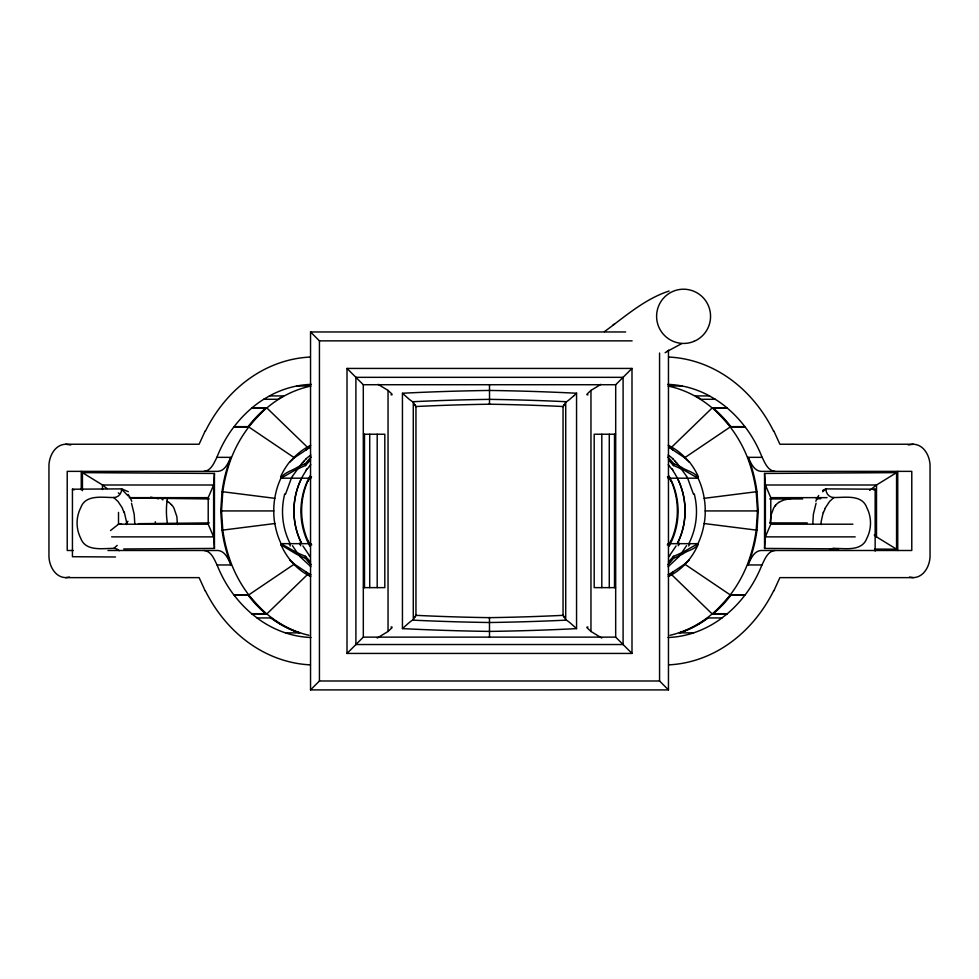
<?xml version="1.0" encoding="UTF-8"?>
<svg xmlns="http://www.w3.org/2000/svg" width="979" height="979" viewBox="0 0 979 979"><rect width="100%" height="100%" fill="white"/><g stroke="black" fill="none" stroke-linecap="round" stroke-linejoin="round"><path stroke-width="1.47" d="M115.51 556.99L72.434 556.708L72.434 489.206L121.665 488.876L128.286 491.691M347.007 653.434L363.319 637.121L363.295 384.723L347.007 368.434L631.993 368.434L631.993 653.434L347.007 653.434L347.007 368.434M489.524 397.658L489.488 404.339L489.463 403.593M489.463 618.263L489.476 617.492L489.5 637.219M113.711 497.552A8.224 7.918 -90 0 0 121.629 489.304L121.665 488.876M134.821 524.218L134.209 514.269L131.516 503.255M770.118 522.982L771.048 515.138L773.557 508.309A21.465 11.32 -88.1 0 1 774.854 506.18M177.432 524.573L176.881 516.704L174.029 508.309A21.465 11.32 88.1 0 0 172.732 506.18A22.701 11.809 87.3 0 0 171.386 504.552M274.793 498.323A64.186 63.916 67.1 0 0 273.802 510.928A64.186 63.916 -67.1 0 0 274.793 523.532L222.013 530.202L220.74 510.928L222.013 491.654L274.793 498.323A68.187 61.518 88.5 0 1 280.924 478.168M704.207 498.323L756.987 491.654L758.26 510.928L756.987 530.202L704.207 523.532A64.186 63.916 67.1 0 0 705.198 510.928A64.186 63.916 -67.1 0 0 704.207 498.323A68.187 61.518 -88.5 0 0 698.076 478.168M82.432 490.663L82.432 472.637L214.438 473.444L213.63 485.009L213.63 536.871L214.438 548.424L123.684 548.974M838.819 548.864L764.562 548.424L765.37 536.871L765.37 485.009L764.562 473.444L896.568 472.637L896.568 549.219L874.565 549.084M669.966 478.193L697.929 478.193C696.607 472.588 685.777 470.728 681.262 467.069A303.943 212.21 -90 0 0 673.515 463.544L670.517 459.897A64.222 58.091 90 0 0 667.751 457.12M280.814 544.752L296.16 554.004A297.934 208.013 -90 0 0 305.485 558.311L308.483 561.958M285.562 494.101L291.363 478.193M415.94 615.595L415.047 617.027M816.07 503.255L813.378 514.269L812.766 524.218M823.302 512.152L821.161 521.562A11.736 5.629 -90 0 0 821.197 524.56M111.63 536.871L213.63 536.871L208.209 524.206L208.209 497.662L213.63 485.009L102.489 484.997L82.432 472.637M896.568 472.637L876.511 484.997L765.37 485.009L770.791 497.662L770.791 524.206L765.37 536.871L855.193 536.871M774.952 550.492C767.683 551.189 764.758 559.303 761.968 564.956L747.919 564.956C750.722 559.303 753.634 551.189 760.916 550.492L911.779 550.492L911.779 471.364L760.916 471.364C753.806 470.728 750.856 462.871 748.115 457.34L762.164 457.34C764.905 462.871 767.854 470.728 774.952 471.364M308.055 481.325L309.866 477.458M670.945 540.543L669.134 544.397A4.822 1.615 26.9 0 1 669.979 543.675L697.966 543.675C696.95 549.023 686.842 550.492 682.84 554.004A297.934 208.013 90 0 1 673.515 558.311L670.517 561.958M310.453 447.305A76.974 69.619 -90 0 0 308.507 448.296L294.336 457.756L248.703 426.93L233.871 426.93A120.258 102.134 -90 0 0 216.885 457.364C214.046 462.847 211.17 470.74 204.048 471.364M216.836 457.34L230.885 457.34C228.144 462.871 225.194 470.728 218.084 471.364L67.221 471.364L67.221 550.492L73.327 550.492M301.654 478.193C291.363 498.397 291.363 523.508 301.74 543.675C289.98 520.889 291.62 491.727 306.146 470.569M205.198 430.919L199.104 444.233L65.715 444.233C54.665 444.564 48.693 456.838 48.95 466.689L48.95 555.179C48.693 565.018 54.665 577.304 65.715 577.634L199.104 577.634L205.198 590.937M773.802 590.937L779.896 577.634L913.285 577.634C924.335 577.304 930.307 565.018 930.05 555.179L930.05 466.689C930.307 456.838 924.335 444.564 913.285 444.233L779.896 444.233L773.802 430.919M825.016 508.37L829.494 501.578L833.704 497.613M676.097 545.927L669.452 555.778M686.573 545.646L679.744 555.778M292.244 476.492L302.572 462.394M563.427 405.575L564.039 404.706M307.235 469.039L310.747 464.67M248.177 426.648L249.865 424.494A128.286 108.963 90 0 1 265.688 408.17L251.64 408.17A128.286 108.963 -90 0 0 235.817 424.494L234.128 426.648L248.177 426.648L265.688 408.17M730.823 595.208L729.147 597.361A128.286 108.963 -90 0 1 713.312 613.698L727.36 613.698A128.286 108.963 90 0 0 743.183 597.361L744.872 595.208L730.823 595.208L713.312 613.698M309.034 478.193L281.071 478.193C283.212 472.796 292.648 470.569 297.738 467.069A303.943 212.21 -90 0 1 305.485 463.544L308.483 459.897A64.222 58.091 90 0 1 311.249 457.12M679.145 556.488L668.094 566.719M117.211 545.389L113.882 548.313M291.583 459.897L289.821 461.978L294.336 457.756M687.417 561.958L689.24 559.804L684.664 564.1L670.505 573.584L712.235 613.992L727.36 613.698M251.64 408.17L251.921 407.864A133.181 113.111 90 0 1 263.73 399.285L269.482 395.92A124.578 105.818 90 0 1 296.943 385.971A126.23 107.213 90 0 1 311.273 384.368M308.495 448.284L266.765 407.864C248.017 424.078 234.25 445.531 227.569 469.357A133.377 113.283 90 0 0 222.808 491.654L221.523 510.928L222.808 530.202A133.903 113.735 -90 0 0 227.581 552.499C237.065 585.907 260.634 616.207 292.892 630.06A124.113 105.414 90 0 0 308.997 635.298M305.962 450.095L308.042 447.892A77.782 66.07 -90 0 1 309.743 446.595M673.038 571.773L668.804 575.664M310.514 689.914L319.435 680.992L659.565 680.992L668.486 689.914L310.539 689.901L310.539 331.967L625.642 331.967M631.993 653.434L615.681 637.121L615.705 384.723L631.993 368.434M576.472 393.313L576.558 393.24A592.858 144.916 0.8 0 0 489.5 390.45A592.858 144.916 -0.8 0 0 402.442 393.24L402.442 628.616A592.858 144.916 0.8 0 0 489.5 631.406A592.858 144.916 -0.8 0 0 576.558 628.628L576.558 393.24L573.927 395.7M402.442 628.616L408.549 623.146A8.897 1.677 -42.9 0 1 412.942 619.866M743.404 424.764L743.183 424.494A128.286 108.963 90 0 0 727.36 408.17L712.235 407.864L670.505 448.284A76.974 69.619 90 0 0 668.547 447.305M303.869 461.072L306.133 458.98M600.849 384.368L590.961 390.401L587.057 394.047M377.258 638.039L388.039 631.455L391.943 627.808M822.69 491.752L825.921 488.876L875.153 489.206L875.153 551.091M573.743 395.859L570.451 398.71A8.897 1.677 -42.9 0 1 566.058 401.99M727.079 613.992L719.785 619.56A126.475 107.421 90 0 1 693.573 632.862A123.538 104.924 -90 0 1 668.045 637.5M110.505 530.545L118.508 524.206L121.567 524.132M869.646 490.418L876.511 484.997L876.511 536.871L896.568 549.219M604.435 331.648C624.908 316.719 644.61 298.999 669.11 291.032M612.976 325.101L614.665 323.804M722.012 617.945L707.964 617.945L705.737 619.56A126.475 107.421 -90 0 1 679.536 632.862L693.573 632.862M234.862 596.162L235.817 597.361A128.286 108.963 90 0 0 251.64 613.698L266.765 613.992L308.495 573.584L294.336 564.1L248.703 594.926L233.871 594.926A120.698 102.514 -90 0 1 217.069 564.932C214.193 559.315 211.342 551.177 204.048 550.492M670.505 448.284L684.664 457.756L730.297 426.93L745.129 426.93A120.258 102.134 90 0 1 762.115 457.364M281.071 478.193L294.691 470.361A294.398 205.541 -90 0 1 303.967 466.139L305.485 465.514L305.485 463.544M778.586 502.374L783.689 500.049L793.883 497.785M665.12 352.721L668.877 350.335M666.932 351.559L681.641 343.653M825.921 488.876L822.666 490.406M875.153 489.206L873.452 489.916M668.461 561.885A65.373 59.132 -90 0 0 673.442 556.28L675.033 555.717A300.688 209.934 90 0 0 682.755 552.266L697.966 543.675A68.175 61.408 88.6 0 0 704.121 523.52M908.218 444.955L913.285 444.233M65.715 577.634L69.521 577.084M587.045 394.88L588 394.806M391 627.049L391.955 626.988M816.217 498.825L820.794 498.703M138.357 523.679L209.322 522.908M833.924 497.516C844.889 497.687 862.034 494.077 866.856 507.734A32.711 31.499 90 0 1 866.892 538.205C861.973 551.801 844.938 548.264 833.924 548.399M697.929 478.193L684.309 470.361A294.398 205.541 -90 0 0 675.033 466.139L673.515 465.514L673.515 463.544M769.678 498.947L802.633 498.935M310.514 331.942L319.435 340.863L632.116 340.863M363.295 384.723L615.705 384.723M296.943 385.995L310.673 385.995M668.327 385.995L682.057 385.995A124.578 105.818 90 0 1 709.518 395.932L715.27 399.285A133.181 113.111 -90 0 1 727.079 407.864M269.482 395.92L283.518 395.92L277.779 399.285L263.73 399.285M709.518 395.92L695.482 395.92L701.221 399.285L715.27 399.285M251.921 407.864L266.765 407.864M743.612 425.033L744.872 426.648L730.823 426.648L713.312 408.17L727.36 408.17M363.478 434.235L384.808 434.235L384.808 587.633L363.478 587.633M615.522 434.235L594.192 434.235L594.192 587.633L615.522 587.633M129.155 497.65L208.209 497.662M770.791 497.662L827.047 497.65M132.251 498.017L209.322 498.947M220.74 510.928L273.79 510.928M705.21 510.928L758.26 510.928M807.21 522.921L769.678 522.908M208.209 524.206L118.508 524.206L118.508 512.409M770.791 524.206L852.893 524.206M274.879 523.52A68.175 61.408 -88.6 0 0 281.059 543.639L309.034 543.675A4.822 1.615 -26.9 0 1 309.878 544.397L308.055 540.543M107.947 550.492L218.084 550.492C225.366 551.189 228.278 559.303 231.081 564.956L217.032 564.956M251.64 613.698L265.688 613.698L248.177 595.208L234.128 595.208L234.654 595.893M256.987 617.945L271.036 617.945A130.06 110.468 -90 0 0 299.464 632.887L285.427 632.862A126.475 107.421 -90 0 1 259.215 619.56L251.921 613.992M363.295 637.133L615.705 637.133M113.662 497.516C102.66 497.65 85.577 494.089 80.731 507.734A32.711 31.499 -90 0 0 80.694 538.205C85.614 551.789 102.66 548.277 113.662 548.399A8.224 7.856 -90 0 1 119.23 550.724M391 394.806L391.955 394.88M587.045 626.988L588 627.049M65.715 444.233L70.782 444.955M909.479 577.084L913.285 577.634M150.619 497.161L158.574 498.776M162.098 499.547L162.991 499.792M74.135 489.916L72.434 489.206M310.539 561.885A65.373 59.132 -90 0 1 305.558 556.28L303.967 555.717A300.688 209.934 -90 0 1 296.245 552.266L281.034 543.675M166.968 501.224L169 502.374M121.665 489.304L128.139 495.9M113.882 497.613L118.092 501.578L122.571 508.37M378.151 384.368L388.039 390.401L391.943 394.047M587.057 627.808L590.961 631.455L601.742 638.039M684.664 564.1L730.297 594.926L745.129 594.926A120.698 102.514 90 0 0 761.931 564.932M310.906 566.719L299.855 556.488M271.036 617.945L273.263 619.56A126.475 107.421 90 0 0 299.464 632.862M107.066 488.619L102.489 484.997L102.489 489.573M874.223 535.06L876.511 536.871M310.196 575.664L305.962 571.773M684.664 457.756L689.179 461.978L687.417 459.897M294.336 564.1L289.76 559.804L291.583 561.958M672.867 458.98L675.131 461.072M402.528 393.313L408.549 398.71A8.897 1.603 42.6 0 0 412.795 401.806M576.558 628.616L570.451 623.146A8.897 1.603 42.6 0 0 566.205 620.05M676.428 462.394L686.756 476.492M712.235 407.864C730.983 424.078 744.75 445.531 751.431 469.357A133.377 113.283 90 0 1 756.192 491.654L757.477 510.928L756.192 530.202A133.903 113.735 90 0 1 751.419 552.499C741.935 585.907 718.366 616.207 686.108 630.06A124.113 105.414 -90 0 1 670.003 635.298M673.038 450.095L670.958 447.892A77.782 66.07 -90 0 0 669.257 446.595M668.253 464.67L671.765 469.039M309.548 555.778L302.903 545.927M299.256 555.778L292.427 545.646M729.355 424.764L729.135 424.494A128.286 108.963 -90 0 0 713.312 408.17M249.645 597.092L249.853 597.361A128.286 108.963 -90 0 0 265.688 613.698M729.563 425.033L730.823 426.648M249.437 596.835L248.911 596.162M248.703 595.893L248.177 595.208M414.961 404.706L415.573 405.575M564.002 617.088L563.047 615.558M672.854 470.569C687.405 491.739 689.02 520.889 677.26 543.675C687.637 523.496 687.601 498.397 677.346 478.193M669.134 477.458L670.945 481.325M687.637 478.193L693.438 494.101M124.284 512.152L126.426 521.562A11.736 5.629 90 0 1 126.389 524.56M897.743 471.364L897.743 550.492M764.562 473.444L764.562 548.424M673.515 556.353L673.515 558.311M668.461 350.323L668.461 689.901M659.565 353.064L659.565 680.992M614.506 434.235L614.506 587.633M609.281 434.235L609.281 587.633M601.804 434.235L601.804 587.633M590.961 390.401L590.961 631.455M563.047 406.628L563.047 615.24M489.5 384.649L489.524 397.131M415.953 406.628L415.953 615.24M388.039 390.401L388.039 631.455M377.196 434.235L377.196 587.633M369.719 434.235L369.719 587.633M364.494 434.235L364.494 587.633M319.435 340.863L319.435 680.992M305.485 556.353L305.485 558.311M214.438 473.444L214.438 548.424M155.343 521.758L155.343 524.169M81.257 471.364L81.257 489.904M773.63 590.814A150.619 127.931 90 0 1 668.584 664.876M669.098 357.066A150.02 127.417 -90 0 1 773.557 431.09M748.127 457.328A131.749 111.9 90 0 1 756.963 491.666M667.727 384.368A126.23 107.213 -90 0 1 682.057 385.995M670.101 478.107A68.579 64.235 88.1 0 1 670.309 543.871M670.382 543.896A66.009 63.5 53.5 0 1 669.22 546.135M667.494 476.736A66.009 62.497 -85 0 1 668.584 478.927M756.963 530.202A132.214 112.291 90 0 1 747.944 564.969M668.314 386.105A127.184 108.02 -90 0 1 712.174 407.962M707.952 617.92A130.06 110.468 90 0 1 679.536 632.887M698.015 544.789A69.998 61.775 89.6 0 1 689.094 559.658M668.241 445.31A64.222 58.091 -90 0 1 687.307 460.02M689.314 461.843A69.998 62.13 -88.6 0 1 698.406 476.822M670.407 561.848A64.222 58.091 90 0 1 667.751 564.748M668.461 459.971A65.373 59.132 -90 0 1 673.442 465.576M670.493 573.559A77.525 70.121 -90 0 1 668.021 574.795M687.307 561.848A64.222 58.091 90 0 1 668.241 576.545M668.963 475.941A67.013 64.651 -59.8 0 1 669.612 477.201M671.264 481.166A70.904 66.841 -88.6 0 1 671.141 540.628M667.935 543.749A67.013 63.549 86.9 0 1 667.323 544.985M686.524 476.589A61.922 55.656 31.8 0 1 687.405 478.278M669.66 555.839A34.632 18.944 -40 0 1 668.853 556.806M679.463 543.223A28.636 14.122 -49.8 0 1 678.276 545.768M679.291 555.57A44.177 28.929 -36.8 0 1 678.704 556.268M689.754 543.834A41.571 27.339 -45.6 0 1 688.714 545.976M694.258 493.881A69.056 66.645 85.9 0 1 688.555 544.214M672.035 468.782A65.14 58.789 87.3 0 1 673.136 470.324M674.959 461.293A63.672 57.002 75.7 0 1 676.256 462.602M668.143 455.064A67.025 64.736 -46.6 0 1 673.026 458.808M310.416 664.876A150.619 127.931 90 0 1 205.37 590.814M205.443 431.09A150.02 127.417 90 0 1 309.902 357.066M222.037 491.666A131.749 111.9 -90 0 1 230.873 457.328M167.348 522.921A52.438 35.415 -90 0 1 167.348 498.935M308.691 543.871A68.579 64.235 -88.1 0 1 308.899 478.107M309.78 546.135A66.009 63.5 -53.5 0 1 308.618 543.896M310.416 478.927A66.009 62.497 85 0 1 311.506 476.736M231.056 564.969A132.214 112.291 -90 0 1 222.037 530.202M266.826 407.962A127.184 108.02 90 0 1 310.686 386.105M310.955 637.5A123.538 104.924 90 0 1 285.427 632.85M289.906 559.658A69.998 61.775 -89.6 0 1 280.985 544.789M291.693 460.02A64.222 58.091 90 0 1 310.759 445.31M280.594 476.822A69.998 62.13 88.6 0 1 289.686 461.843M311.249 564.748A64.222 58.091 90 0 1 308.593 561.848M305.558 465.576A65.373 59.132 90 0 1 310.539 459.971M310.979 574.795A77.525 70.121 90 0 1 308.507 573.559M310.759 576.545A64.222 58.091 -90 0 1 291.693 561.848M309.388 477.201A67.013 64.651 59.8 0 1 310.037 475.941M307.859 540.628A70.904 66.841 88.6 0 1 307.736 481.166M311.677 544.985A67.013 63.549 -86.9 0 1 311.065 543.749M291.595 478.278A61.922 55.656 -31.8 0 1 292.476 476.589M310.147 556.806A34.632 18.944 40 0 1 309.34 555.839M300.724 545.768A28.636 14.122 49.8 0 1 299.537 543.223M300.296 556.268A44.177 28.929 36.8 0 1 299.709 555.57M290.286 545.976A41.571 27.339 45.6 0 1 289.246 543.834M290.445 544.214A69.056 66.645 -85.9 0 1 284.742 493.881M305.864 470.324A65.14 58.789 -87.3 0 1 306.965 468.782M302.744 462.602A63.672 57.002 -75.7 0 1 304.041 461.293M305.974 458.808A67.025 64.736 46.6 0 1 310.857 455.064M566.266 401.72A580.865 144.855 0.8 0 0 489.5 399.359A580.865 144.855 -0.8 0 0 412.734 401.72M566.266 620.135A580.853 144.855 -0.8 0 1 489.5 622.509A580.853 144.855 0.8 0 1 412.734 620.135M694.05 341.328A26.812 26.763 89.5 0 1 682.473 343.421A27.4 27.351 -89.7 0 1 673.417 341.426A26.959 26.898 85 0 1 664.606 335.552A27.094 27.045 89.9 0 1 658.683 326.741A27.62 27.559 89.9 0 1 656.738 319.019A27.02 26.971 -90 0 1 658.598 306.048A27.045 26.984 -88.8 0 1 673.111 291.314A26.825 26.763 89.4 0 1 684.688 289.233A27.4 27.339 -89.7 0 1 693.744 291.228A27.008 26.984 -69.6 0 1 702.579 297.09L704.256 298.938A27.167 27.118 -89.9 0 1 708.478 305.913A27.608 27.547 89.8 0 1 710.424 313.635A27.033 26.984 -89.9 0 1 708.563 326.619A27.033 26.984 -88.9 0 1 694.05 341.353M776.225 504.662A26.164 13.339 -85.8 0 1 778.611 502.533M774.879 506.241A22.701 11.809 -87.3 0 1 776.2 504.552M830.119 549.366A8.224 7.856 90 0 1 833.875 548.375M833.875 497.552A8.224 7.918 90 0 1 825.958 489.304M823.437 512.617A32.478 10.867 -85.1 0 1 825.113 508.86M815.825 501.309A50.675 12.788 -86 0 1 818.713 495.496M119.205 493.526A361.496 46.331 -5.8 0 1 118.312 492.865M168.975 502.533A26.164 13.339 85.8 0 1 171.362 504.662M127.931 521.244A45.377 3.072 -59.2 0 1 126.095 524.132M122.485 508.86A32.478 10.867 85.1 0 1 124.149 512.617M128.188 494.481A50.675 12.788 86 0 1 131.761 501.309M355.903 377.331L355.903 644.525L623.097 644.525L623.097 377.331L355.903 377.331M415.708 615.326L413.285 619.719L413.285 402.136L415.708 406.53A543.272 135.481 -0.8 0 1 489.5 404.217A543.272 135.481 0.8 0 1 563.292 406.53L565.715 402.136L565.715 619.719L563.292 615.326A543.272 135.481 -0.8 0 1 489.5 617.651A543.272 135.481 0.8 0 1 415.708 615.326"/></g></svg>
